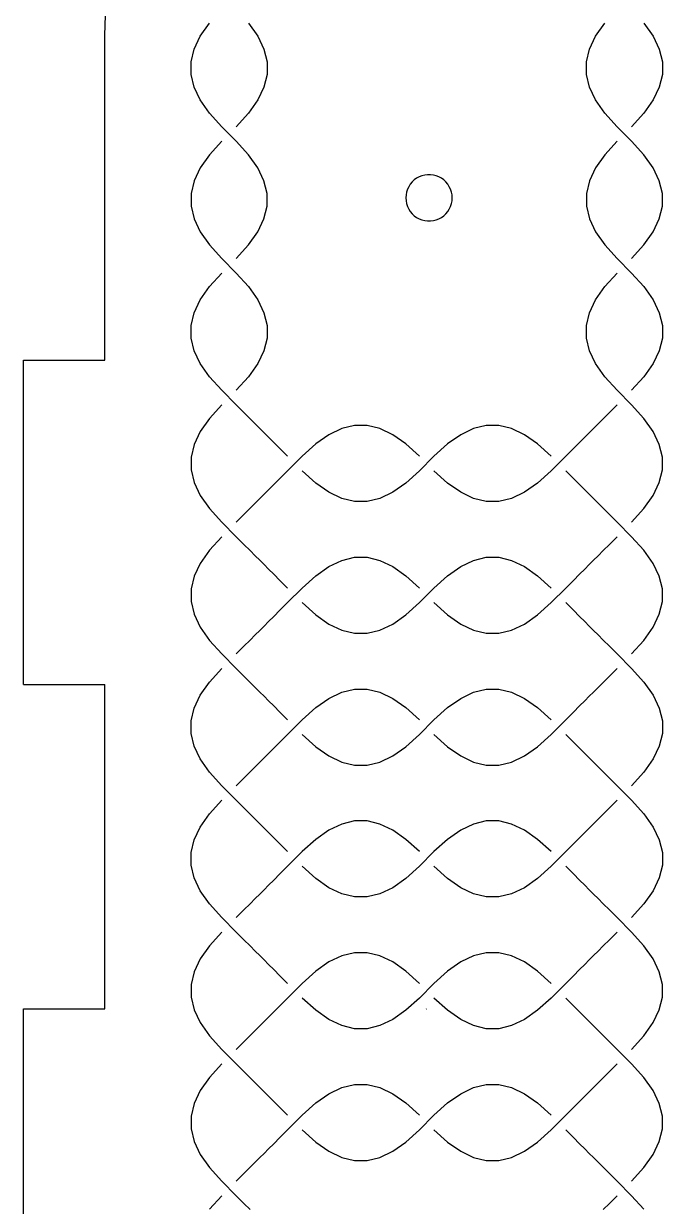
# Model space of a CAD drawing. Extents: x -112 to 112, y -170 to 170.
# Drawn here: x -104.9 to -61.2, y -39.3 to 41.8 of the extents above; entities that cross this region are included whole.
import ezdxf

# ---------------------------------------------------------------- set-up
doc = ezdxf.new("R2010")
doc.units = 0
doc.header["$MEASUREMENT"] = 0
doc.layers.get('0').update_dxf_attribs({"linetype": 'CONTINUOUS'})

msp = doc.modelspace()

# ---------------------------------------------------------------- linework, layer by layer
for p, q in [((-99.373, 40.955), (-99.329, 42.35)), ((-92.826, 40.919), (-92.195, 41.821)), ((-89.514, 41.821), (-88.883, 40.919)), ((-65.733, 40.919), (-65.102, 41.821)), ((-62.421, 41.821), (-61.79, 40.919)), ((-99.373, 18.73), (-99.373, 40.955)), ((-93.247, 40.037), (-92.826, 40.919)), ((-88.883, 40.919), (-88.462, 40.037)), ((-66.154, 40.037), (-65.733, 40.919)), ((-61.79, 40.919), (-61.369, 40.037)), ((-93.457, 39.167), (-93.247, 40.037)), ((-88.462, 40.037), (-88.252, 39.167)), ((-66.364, 39.167), (-66.154, 40.037)), ((-61.369, 40.037), (-61.159, 39.167)), ((-93.457, 38.301), (-93.457, 39.167)), ((-88.252, 39.167), (-88.252, 38.301)), ((-66.364, 38.301), (-66.364, 39.167)), ((-61.159, 39.167), (-61.159, 38.301)), ((-93.247, 37.431), (-93.457, 38.301)), ((-88.252, 38.301), (-88.462, 37.431)), ((-66.154, 37.431), (-66.364, 38.301)), ((-61.159, 38.301), (-61.369, 37.431)), ((-92.826, 36.549), (-93.247, 37.431)), ((-88.462, 37.431), (-88.883, 36.549)), ((-65.733, 36.549), (-66.154, 37.431)), ((-61.369, 37.431), (-61.79, 36.549)), ((-92.195, 35.647), (-92.826, 36.549)), ((-88.883, 36.549), (-89.514, 35.647)), ((-65.102, 35.647), (-65.733, 36.549)), ((-61.79, 36.549), (-62.421, 35.647)), ((-91.354, 34.717), (-92.195, 35.647)), ((-89.514, 35.647), (-90.356, 34.717)), ((-64.26, 34.717), (-65.102, 35.647)), ((-62.421, 35.647), (-63.262, 34.717)), ((-90.356, 33.719), (-91.354, 34.717)), ((-63.262, 33.719), (-64.26, 34.717)), ((-91.354, 33.719), (-92.195, 32.789)), ((-89.514, 32.789), (-90.356, 33.719)), ((-64.26, 33.719), (-65.102, 32.789)), ((-62.421, 32.789), (-63.262, 33.719)), ((-92.195, 32.789), (-92.826, 31.888)), ((-88.883, 31.888), (-89.514, 32.789)), ((-65.102, 32.789), (-65.733, 31.888)), ((-61.79, 31.888), (-62.421, 32.789)), ((-92.826, 31.888), (-93.247, 31.006)), ((-88.462, 31.006), (-88.883, 31.888)), ((-65.733, 31.888), (-66.154, 31.006)), ((-61.369, 31.006), (-61.79, 31.888)), ((-93.247, 31.006), (-93.457, 30.136)), ((-88.252, 30.136), (-88.462, 31.006)), ((-78.305, 30.929), (-78.432, 30.775)), ((-78.16, 31.066), (-78.305, 30.929)), ((-77.999, 31.183), (-78.16, 31.066)), ((-77.824, 31.279), (-77.999, 31.183)), ((-77.639, 31.352), (-77.824, 31.279)), ((-77.446, 31.402), (-77.639, 31.352)), ((-77.248, 31.427), (-77.446, 31.402)), ((-77.048, 31.427), (-77.248, 31.427)), ((-76.851, 31.402), (-77.048, 31.427)), ((-76.658, 31.352), (-76.851, 31.402)), ((-76.472, 31.279), (-76.658, 31.352)), ((-76.298, 31.183), (-76.472, 31.279)), ((-76.136, 31.066), (-76.298, 31.183)), ((-75.991, 30.929), (-76.136, 31.066)), ((-75.864, 30.775), (-75.991, 30.929)), ((-66.154, 31.006), (-66.364, 30.136)), ((-61.159, 30.136), (-61.369, 31.006)), ((-93.457, 30.136), (-93.457, 29.27)), ((-88.252, 29.27), (-88.252, 30.136)), ((-78.723, 30.041), (-78.736, 29.842)), ((-78.686, 30.237), (-78.723, 30.041)), ((-78.624, 30.427), (-78.686, 30.237)), ((-78.539, 30.607), (-78.624, 30.427)), ((-78.432, 30.775), (-78.539, 30.607)), ((-75.757, 30.607), (-75.864, 30.775)), ((-75.672, 30.427), (-75.757, 30.607)), ((-75.61, 30.237), (-75.672, 30.427)), ((-75.573, 30.041), (-75.61, 30.237)), ((-75.561, 29.842), (-75.573, 30.041)), ((-66.364, 30.136), (-66.364, 29.27)), ((-61.159, 29.27), (-61.159, 30.136)), ((-93.457, 29.27), (-93.247, 28.4)), ((-88.462, 28.4), (-88.252, 29.27)), ((-78.736, 29.842), (-78.723, 29.643)), ((-78.723, 29.643), (-78.686, 29.448)), ((-78.686, 29.448), (-78.624, 29.258)), ((-78.624, 29.258), (-78.539, 29.078)), ((-75.757, 29.078), (-75.672, 29.258)), ((-75.672, 29.258), (-75.61, 29.448)), ((-75.61, 29.448), (-75.573, 29.643)), ((-75.573, 29.643), (-75.561, 29.842)), ((-66.364, 29.27), (-66.154, 28.4)), ((-61.369, 28.4), (-61.159, 29.27)), ((-93.247, 28.4), (-92.826, 27.518)), ((-88.883, 27.518), (-88.462, 28.4)), ((-78.539, 29.078), (-78.432, 28.909)), ((-78.432, 28.909), (-78.305, 28.756)), ((-78.305, 28.756), (-78.16, 28.619)), ((-78.16, 28.619), (-77.999, 28.502)), ((-77.999, 28.502), (-77.824, 28.406)), ((-77.824, 28.406), (-77.639, 28.333)), ((-76.658, 28.333), (-76.472, 28.406)), ((-76.472, 28.406), (-76.298, 28.502)), ((-76.298, 28.502), (-76.136, 28.619)), ((-76.136, 28.619), (-75.991, 28.756)), ((-75.991, 28.756), (-75.864, 28.909)), ((-75.864, 28.909), (-75.757, 29.078)), ((-66.154, 28.4), (-65.733, 27.518)), ((-61.79, 27.518), (-61.369, 28.4)), ((-77.639, 28.333), (-77.446, 28.283)), ((-77.446, 28.283), (-77.248, 28.258)), ((-77.248, 28.258), (-77.048, 28.258)), ((-77.048, 28.258), (-76.851, 28.283)), ((-76.851, 28.283), (-76.658, 28.333)), ((-92.826, 27.518), (-92.195, 26.616)), ((-89.514, 26.616), (-88.883, 27.518)), ((-65.733, 27.518), (-65.102, 26.616)), ((-62.421, 26.616), (-61.79, 27.518)), ((-92.195, 26.616), (-91.354, 25.686)), ((-90.356, 25.686), (-89.514, 26.616)), ((-65.102, 26.616), (-64.26, 25.686)), ((-63.262, 25.686), (-62.421, 26.616)), ((-91.354, 25.686), (-90.356, 24.688)), ((-64.26, 25.686), (-63.262, 24.688)), ((-92.195, 23.758), (-91.354, 24.688)), ((-90.356, 24.688), (-89.514, 23.758)), ((-65.102, 23.758), (-64.26, 24.688)), ((-63.262, 24.688), (-62.421, 23.758)), ((-92.826, 22.856), (-92.195, 23.758)), ((-89.514, 23.758), (-88.883, 22.856)), ((-65.733, 22.856), (-65.102, 23.758)), ((-62.421, 23.758), (-61.79, 22.856)), ((-93.247, 21.975), (-92.826, 22.856)), ((-88.883, 22.856), (-88.462, 21.975)), ((-66.154, 21.975), (-65.733, 22.856)), ((-61.79, 22.856), (-61.369, 21.975)), ((-93.457, 21.105), (-93.247, 21.975)), ((-88.462, 21.975), (-88.252, 21.105)), ((-66.364, 21.105), (-66.154, 21.975)), ((-61.369, 21.975), (-61.159, 21.105)), ((-93.457, 20.239), (-93.457, 21.105)), ((-88.252, 21.105), (-88.252, 20.239)), ((-66.364, 20.239), (-66.364, 21.105)), ((-61.159, 21.105), (-61.159, 20.239)), ((-93.247, 19.369), (-93.457, 20.239)), ((-88.252, 20.239), (-88.462, 19.369)), ((-66.154, 19.369), (-66.364, 20.239)), ((-61.159, 20.239), (-61.369, 19.369)), ((-104.929, -3.495), (-104.929, 18.73)), ((-104.929, 18.73), (-99.373, 18.73)), ((-92.826, 18.487), (-93.247, 19.369)), ((-88.462, 19.369), (-88.883, 18.487)), ((-65.733, 18.487), (-66.154, 19.369)), ((-61.369, 19.369), (-61.79, 18.487)), ((-92.195, 17.585), (-92.826, 18.487)), ((-88.883, 18.487), (-89.514, 17.585)), ((-65.102, 17.585), (-65.733, 18.487)), ((-61.79, 18.487), (-62.421, 17.585)), ((-91.354, 16.655), (-92.195, 17.585)), ((-89.514, 17.585), (-90.356, 16.655)), ((-64.26, 16.655), (-65.102, 17.585)), ((-62.421, 17.585), (-63.262, 16.655)), ((-90.356, 15.657), (-91.354, 16.655)), ((-63.262, 15.657), (-64.26, 16.655)), ((-91.354, 15.657), (-92.195, 14.727)), ((-89.83, 15.131), (-90.356, 15.657)), ((-64.26, 15.657), (-64.786, 15.131)), ((-62.421, 14.727), (-63.262, 15.657)), ((-92.195, 14.727), (-92.826, 13.825)), ((-89.405, 14.707), (-89.83, 15.131)), ((-89.053, 14.354), (-89.405, 14.707)), ((-65.211, 14.707), (-65.563, 14.354)), ((-64.786, 15.131), (-65.211, 14.707)), ((-61.79, 13.825), (-62.421, 14.727)), ((-92.826, 13.825), (-93.247, 12.943)), ((-88.744, 14.046), (-89.053, 14.354)), ((-88.45, 13.751), (-88.744, 14.046)), ((-83.126, 14.033), (-84.008, 13.612)), ((-82.256, 14.243), (-83.126, 14.033)), ((-81.391, 14.243), (-82.256, 14.243)), ((-80.521, 14.033), (-81.391, 14.243)), ((-79.639, 13.612), (-80.521, 14.033)), ((-74.095, 14.033), (-74.977, 13.612)), ((-73.225, 14.243), (-74.095, 14.033)), ((-72.359, 14.243), (-73.225, 14.243)), ((-71.49, 14.033), (-72.359, 14.243)), ((-70.608, 13.612), (-71.49, 14.033)), ((-65.872, 14.046), (-66.166, 13.751)), ((-65.563, 14.354), (-65.872, 14.046)), ((-61.369, 12.943), (-61.79, 13.825)), ((-88.141, 13.442), (-88.45, 13.751)), ((-87.789, 13.09), (-88.141, 13.442)), ((-87.364, 12.666), (-87.789, 13.09)), ((-84.91, 12.981), (-85.84, 12.14)), ((-84.008, 13.612), (-84.91, 12.981)), ((-78.737, 12.981), (-79.639, 13.612)), ((-77.807, 12.14), (-78.737, 12.981)), ((-75.879, 12.981), (-76.809, 12.14)), ((-74.977, 13.612), (-75.879, 12.981)), ((-69.706, 12.981), (-70.608, 13.612)), ((-68.776, 12.14), (-69.706, 12.981)), ((-66.827, 13.09), (-67.252, 12.666)), ((-66.475, 13.442), (-66.827, 13.09)), ((-66.166, 13.751), (-66.475, 13.442)), ((-93.247, 12.943), (-93.457, 12.074)), ((-86.838, 12.14), (-87.364, 12.666)), ((-67.252, 12.666), (-67.778, 12.14)), ((-61.159, 12.074), (-61.369, 12.943)), ((-93.457, 12.074), (-93.457, 11.208)), ((-85.84, 12.14), (-86.838, 11.142)), ((-76.809, 12.14), (-77.807, 11.142)), ((-67.778, 12.14), (-68.776, 11.142)), ((-61.159, 11.208), (-61.159, 12.074)), ((-93.457, 11.208), (-93.247, 10.338)), ((-87.364, 10.616), (-87.789, 10.191)), ((-86.838, 11.142), (-87.364, 10.616)), ((-84.91, 10.3), (-85.84, 11.142)), ((-77.807, 11.142), (-78.737, 10.3)), ((-75.879, 10.3), (-76.809, 11.142)), ((-68.776, 11.142), (-69.706, 10.3)), ((-67.252, 10.616), (-67.778, 11.142)), ((-66.827, 10.191), (-67.252, 10.616)), ((-61.369, 10.338), (-61.159, 11.208)), ((-93.247, 10.338), (-92.826, 9.456)), ((-88.141, 9.839), (-88.45, 9.53)), ((-87.789, 10.191), (-88.141, 9.839)), ((-84.008, 9.669), (-84.91, 10.3)), ((-78.737, 10.3), (-79.639, 9.669)), ((-74.977, 9.669), (-75.879, 10.3)), ((-69.706, 10.3), (-70.608, 9.669)), ((-66.475, 9.839), (-66.827, 10.191)), ((-66.166, 9.53), (-66.475, 9.839)), ((-61.79, 9.456), (-61.369, 10.338)), ((-92.826, 9.456), (-92.195, 8.554)), ((-89.053, 8.927), (-89.405, 8.575)), ((-88.744, 9.236), (-89.053, 8.927)), ((-88.45, 9.53), (-88.744, 9.236)), ((-83.126, 9.248), (-84.008, 9.669)), ((-82.256, 9.038), (-83.126, 9.248)), ((-81.391, 9.038), (-82.256, 9.038)), ((-80.521, 9.248), (-81.391, 9.038)), ((-79.639, 9.669), (-80.521, 9.248)), ((-74.095, 9.248), (-74.977, 9.669)), ((-73.225, 9.038), (-74.095, 9.248)), ((-72.359, 9.038), (-73.225, 9.038)), ((-71.49, 9.248), (-72.359, 9.038)), ((-70.608, 9.669), (-71.49, 9.248)), ((-65.872, 9.236), (-66.166, 9.53)), ((-65.563, 8.927), (-65.872, 9.236)), ((-65.211, 8.575), (-65.563, 8.927)), ((-62.421, 8.554), (-61.79, 9.456)), ((-92.195, 8.554), (-91.354, 7.624)), ((-89.83, 8.15), (-90.356, 7.624)), ((-89.405, 8.575), (-89.83, 8.15)), ((-64.786, 8.15), (-65.211, 8.575)), ((-64.26, 7.624), (-64.786, 8.15)), ((-63.262, 7.624), (-62.421, 8.554)), ((-91.354, 7.624), (-90.356, 6.626)), ((-63.262, 6.626), (-64.26, 7.624)), ((-91.354, 6.626), (-92.195, 5.696)), ((-90.356, 6.626), (-89.83, 6.1)), ((-64.786, 6.1), (-64.26, 6.626)), ((-62.421, 5.696), (-63.262, 6.626)), ((-92.195, 5.696), (-92.826, 4.794)), ((-89.83, 6.1), (-89.405, 5.676)), ((-89.405, 5.676), (-89.053, 5.323)), ((-65.563, 5.323), (-65.211, 5.676)), ((-65.211, 5.676), (-64.786, 6.1)), ((-61.79, 4.794), (-62.421, 5.696)), ((-89.053, 5.323), (-88.744, 5.014)), ((-88.744, 5.014), (-88.45, 4.72)), ((-84.008, 4.581), (-83.126, 5.002)), ((-83.126, 5.002), (-82.256, 5.212)), ((-82.256, 5.212), (-81.391, 5.212)), ((-81.391, 5.212), (-80.521, 5.002)), ((-80.521, 5.002), (-79.639, 4.581)), ((-74.977, 4.581), (-74.095, 5.002)), ((-74.095, 5.002), (-73.225, 5.212)), ((-73.225, 5.212), (-72.359, 5.212)), ((-72.359, 5.212), (-71.49, 5.002)), ((-71.49, 5.002), (-70.608, 4.581)), ((-66.166, 4.72), (-65.872, 5.014)), ((-65.872, 5.014), (-65.563, 5.323)), ((-92.826, 4.794), (-93.247, 3.912)), ((-88.45, 4.72), (-88.141, 4.411)), ((-88.141, 4.411), (-87.789, 4.059)), ((-87.789, 4.059), (-87.364, 3.634)), ((-84.91, 3.95), (-84.008, 4.581)), ((-79.639, 4.581), (-78.737, 3.95)), ((-75.879, 3.95), (-74.977, 4.581)), ((-70.608, 4.581), (-69.706, 3.95)), ((-67.252, 3.634), (-66.827, 4.059)), ((-66.827, 4.059), (-66.475, 4.411)), ((-66.475, 4.411), (-66.166, 4.72)), ((-61.369, 3.912), (-61.79, 4.794)), ((-93.247, 3.912), (-93.457, 3.042)), ((-87.364, 3.634), (-86.838, 3.108)), ((-85.84, 3.108), (-84.91, 3.95)), ((-78.737, 3.95), (-77.807, 3.108)), ((-76.809, 3.108), (-75.879, 3.95)), ((-69.706, 3.95), (-68.776, 3.108)), ((-67.778, 3.108), (-67.252, 3.634)), ((-61.159, 3.042), (-61.369, 3.912)), ((-93.457, 3.042), (-93.457, 2.177)), ((-86.838, 2.111), (-85.84, 3.108)), ((-77.807, 2.111), (-76.809, 3.108)), ((-68.776, 2.111), (-67.778, 3.108)), ((-61.159, 2.177), (-61.159, 3.042)), ((-93.457, 2.177), (-93.247, 1.307)), ((-87.364, 1.585), (-86.838, 2.111)), ((-85.84, 2.111), (-84.91, 1.269)), ((-78.737, 1.269), (-77.807, 2.111)), ((-76.809, 2.111), (-75.879, 1.269)), ((-69.706, 1.269), (-68.776, 2.111)), ((-67.778, 2.111), (-67.252, 1.585)), ((-61.369, 1.307), (-61.159, 2.177)), ((-93.247, 1.307), (-92.826, 0.425)), ((-88.141, 0.808), (-87.789, 1.16)), ((-87.789, 1.16), (-87.364, 1.585)), ((-84.91, 1.269), (-84.008, 0.638)), ((-79.639, 0.638), (-78.737, 1.269)), ((-75.879, 1.269), (-74.977, 0.638)), ((-70.608, 0.638), (-69.706, 1.269)), ((-67.252, 1.585), (-66.827, 1.16)), ((-66.827, 1.16), (-66.475, 0.808)), ((-61.79, 0.425), (-61.369, 1.307)), ((-92.826, 0.425), (-92.195, -0.477)), ((-89.053, -0.104), (-88.744, 0.205)), ((-88.744, 0.205), (-88.45, 0.499)), ((-88.45, 0.499), (-88.141, 0.808)), ((-84.008, 0.638), (-83.126, 0.217)), ((-83.126, 0.217), (-82.256, 0.007)), ((-82.256, 0.007), (-81.391, 0.007)), ((-81.391, 0.007), (-80.521, 0.217)), ((-80.521, 0.217), (-79.639, 0.638)), ((-74.977, 0.638), (-74.095, 0.217)), ((-74.095, 0.217), (-73.225, 0.007)), ((-73.225, 0.007), (-72.359, 0.007)), ((-72.359, 0.007), (-71.49, 0.217)), ((-71.49, 0.217), (-70.608, 0.638)), ((-66.475, 0.808), (-66.166, 0.499)), ((-66.166, 0.499), (-65.872, 0.205)), ((-65.872, 0.205), (-65.563, -0.104)), ((-62.421, -0.477), (-61.79, 0.425)), ((-92.195, -0.477), (-91.354, -1.407)), ((-89.83, -0.881), (-89.405, -0.457)), ((-89.405, -0.457), (-89.053, -0.104)), ((-65.563, -0.104), (-65.211, -0.457)), ((-65.211, -0.457), (-64.786, -0.881)), ((-63.262, -1.407), (-62.421, -0.477)), ((-91.354, -1.407), (-90.356, -2.405)), ((-90.356, -1.407), (-89.83, -0.881)), ((-64.786, -0.881), (-64.26, -1.407)), ((-64.26, -1.407), (-63.262, -2.405)), ((-92.195, -3.335), (-91.354, -2.405)), ((-90.356, -2.405), (-89.83, -2.931)), ((-64.786, -2.931), (-64.26, -2.405)), ((-63.262, -2.405), (-62.421, -3.335)), ((-89.83, -2.931), (-89.405, -3.356)), ((-65.211, -3.356), (-64.786, -2.931)), ((-104.929, -3.495), (-99.373, -3.495)), ((-99.373, -25.72), (-99.373, -3.495)), ((-92.826, -4.237), (-92.195, -3.335)), ((-89.405, -3.356), (-89.053, -3.708)), ((-89.053, -3.708), (-88.744, -4.017)), ((-88.744, -4.017), (-88.45, -4.311)), ((-84.008, -4.45), (-83.126, -4.029)), ((-83.126, -4.029), (-82.256, -3.819)), ((-82.256, -3.819), (-81.391, -3.819)), ((-81.391, -3.819), (-80.521, -4.029)), ((-80.521, -4.029), (-79.639, -4.45)), ((-74.977, -4.45), (-74.095, -4.029)), ((-74.095, -4.029), (-73.225, -3.819)), ((-73.225, -3.819), (-72.359, -3.819)), ((-72.359, -3.819), (-71.49, -4.029)), ((-71.49, -4.029), (-70.608, -4.45)), ((-66.166, -4.311), (-65.872, -4.017)), ((-65.872, -4.017), (-65.563, -3.708)), ((-65.563, -3.708), (-65.211, -3.356)), ((-62.421, -3.335), (-61.79, -4.237)), ((-93.247, -5.119), (-92.826, -4.237)), ((-88.45, -4.311), (-88.141, -4.62)), ((-88.141, -4.62), (-87.789, -4.972)), ((-84.91, -5.081), (-84.008, -4.45)), ((-79.639, -4.45), (-78.737, -5.081)), ((-75.879, -5.081), (-74.977, -4.45)), ((-70.608, -4.45), (-69.706, -5.081)), ((-66.827, -4.972), (-66.475, -4.62)), ((-66.475, -4.62), (-66.166, -4.311)), ((-61.79, -4.237), (-61.369, -5.119)), ((-93.457, -5.989), (-93.247, -5.119)), ((-87.789, -4.972), (-87.364, -5.397)), ((-87.364, -5.397), (-86.838, -5.923)), ((-85.84, -5.923), (-84.91, -5.081)), ((-78.737, -5.081), (-77.807, -5.923)), ((-76.809, -5.923), (-75.879, -5.081)), ((-69.706, -5.081), (-68.776, -5.923)), ((-67.778, -5.923), (-67.252, -5.397)), ((-67.252, -5.397), (-66.827, -4.972)), ((-61.369, -5.119), (-61.159, -5.989)), ((-93.457, -6.855), (-93.457, -5.989)), ((-86.838, -6.921), (-85.84, -5.923)), ((-77.807, -6.921), (-76.809, -5.923)), ((-68.776, -6.921), (-67.778, -5.923)), ((-61.159, -5.989), (-61.159, -6.855)), ((-93.247, -7.724), (-93.457, -6.855)), ((-87.364, -7.447), (-86.838, -6.921)), ((-85.84, -6.921), (-84.91, -7.762)), ((-78.737, -7.762), (-77.807, -6.921)), ((-76.809, -6.921), (-75.879, -7.762)), ((-69.706, -7.762), (-68.776, -6.921)), ((-67.778, -6.921), (-67.252, -7.447)), ((-61.159, -6.855), (-61.369, -7.724)), ((-92.826, -8.606), (-93.247, -7.724)), ((-88.141, -8.223), (-87.789, -7.871)), ((-87.789, -7.871), (-87.364, -7.447)), ((-84.91, -7.762), (-84.008, -8.393)), ((-79.639, -8.393), (-78.737, -7.762)), ((-75.879, -7.762), (-74.977, -8.393)), ((-70.608, -8.393), (-69.706, -7.762)), ((-67.252, -7.447), (-66.827, -7.871)), ((-66.827, -7.871), (-66.475, -8.223)), ((-61.369, -7.724), (-61.79, -8.606)), ((-92.195, -9.508), (-92.826, -8.606)), ((-89.053, -9.135), (-88.744, -8.827)), ((-88.744, -8.827), (-88.45, -8.532)), ((-88.45, -8.532), (-88.141, -8.223)), ((-84.008, -8.393), (-83.126, -8.814)), ((-83.126, -8.814), (-82.256, -9.024)), ((-81.391, -9.024), (-80.521, -8.814)), ((-80.521, -8.814), (-79.639, -8.393)), ((-74.977, -8.393), (-74.095, -8.814)), ((-74.095, -8.814), (-73.225, -9.024)), ((-72.359, -9.024), (-71.49, -8.814)), ((-71.49, -8.814), (-70.608, -8.393)), ((-66.475, -8.223), (-66.166, -8.532)), ((-66.166, -8.532), (-65.872, -8.827)), ((-65.872, -8.827), (-65.563, -9.135)), ((-61.79, -8.606), (-62.421, -9.508)), ((-91.354, -10.438), (-92.195, -9.508)), ((-89.83, -9.912), (-89.405, -9.488)), ((-89.405, -9.488), (-89.053, -9.135)), ((-82.256, -9.024), (-81.391, -9.024)), ((-73.225, -9.024), (-72.359, -9.024)), ((-65.563, -9.135), (-65.211, -9.488)), ((-65.211, -9.488), (-64.786, -9.912)), ((-62.421, -9.508), (-63.262, -10.438)), ((-90.356, -11.436), (-91.354, -10.438)), ((-90.356, -10.438), (-89.83, -9.912)), ((-64.786, -9.912), (-64.26, -10.438)), ((-64.26, -10.438), (-63.262, -11.436)), ((-92.195, -12.366), (-91.354, -11.436)), ((-89.83, -11.962), (-90.356, -11.436)), ((-89.405, -12.387), (-89.83, -11.962)), ((-64.786, -11.962), (-65.211, -12.387)), ((-64.26, -11.436), (-64.786, -11.962)), ((-63.262, -11.436), (-62.421, -12.366)), ((-92.826, -13.268), (-92.195, -12.366)), ((-89.053, -12.739), (-89.405, -12.387)), ((-88.744, -13.048), (-89.053, -12.739)), ((-82.256, -12.85), (-83.126, -13.06)), ((-81.391, -12.85), (-82.256, -12.85)), ((-80.521, -13.06), (-81.391, -12.85)), ((-73.225, -12.85), (-74.095, -13.06)), ((-72.359, -12.85), (-73.225, -12.85)), ((-71.49, -13.06), (-72.359, -12.85)), ((-65.563, -12.739), (-65.872, -13.048)), ((-65.211, -12.387), (-65.563, -12.739)), ((-62.421, -12.366), (-61.79, -13.268)), ((-93.247, -14.15), (-92.826, -13.268)), ((-88.45, -13.342), (-88.744, -13.048)), ((-88.141, -13.651), (-88.45, -13.342)), ((-87.789, -14.003), (-88.141, -13.651)), ((-84.008, -13.481), (-84.91, -14.112)), ((-83.126, -13.06), (-84.008, -13.481)), ((-79.639, -13.481), (-80.521, -13.06)), ((-78.737, -14.112), (-79.639, -13.481)), ((-74.977, -13.481), (-75.879, -14.112)), ((-74.095, -13.06), (-74.977, -13.481)), ((-70.608, -13.481), (-71.49, -13.06)), ((-69.706, -14.112), (-70.608, -13.481)), ((-66.475, -13.651), (-66.827, -14.003)), ((-66.166, -13.342), (-66.475, -13.651)), ((-65.872, -13.048), (-66.166, -13.342)), ((-61.79, -13.268), (-61.369, -14.15)), ((-93.457, -15.02), (-93.247, -14.15)), ((-87.364, -14.428), (-87.789, -14.003)), ((-86.838, -14.954), (-87.364, -14.428)), ((-84.91, -14.112), (-85.84, -14.954)), ((-77.807, -14.954), (-78.737, -14.112)), ((-75.879, -14.112), (-76.809, -14.954)), ((-68.776, -14.954), (-69.706, -14.112)), ((-67.252, -14.428), (-67.778, -14.954)), ((-66.827, -14.003), (-67.252, -14.428)), ((-61.369, -14.15), (-61.159, -15.02)), ((-93.457, -15.886), (-93.457, -15.02)), ((-85.84, -14.954), (-86.838, -15.952)), ((-76.809, -14.954), (-77.807, -15.952)), ((-67.778, -14.954), (-68.776, -15.952)), ((-61.159, -15.02), (-61.159, -15.886)), ((-93.247, -16.756), (-93.457, -15.886)), ((-86.838, -15.952), (-87.364, -16.478)), ((-84.91, -16.793), (-85.84, -15.952)), ((-77.807, -15.952), (-78.737, -16.793)), ((-75.879, -16.793), (-76.809, -15.952)), ((-68.776, -15.952), (-69.706, -16.793)), ((-67.252, -16.478), (-67.778, -15.952)), ((-61.159, -15.886), (-61.369, -16.756)), ((-92.826, -17.637), (-93.247, -16.756)), ((-87.789, -16.902), (-88.141, -17.255)), ((-87.364, -16.478), (-87.789, -16.902)), ((-84.008, -17.424), (-84.91, -16.793)), ((-78.737, -16.793), (-79.639, -17.424)), ((-74.977, -17.424), (-75.879, -16.793)), ((-69.706, -16.793), (-70.608, -17.424)), ((-66.827, -16.902), (-67.252, -16.478)), ((-66.475, -17.255), (-66.827, -16.902)), ((-61.369, -16.756), (-61.79, -17.637)), ((-92.195, -18.539), (-92.826, -17.637)), ((-88.45, -17.563), (-88.744, -17.858)), ((-88.141, -17.255), (-88.45, -17.563)), ((-83.126, -17.845), (-84.008, -17.424)), ((-79.639, -17.424), (-80.521, -17.845)), ((-74.095, -17.845), (-74.977, -17.424)), ((-70.608, -17.424), (-71.49, -17.845)), ((-66.166, -17.563), (-66.475, -17.255)), ((-65.872, -17.858), (-66.166, -17.563)), ((-61.79, -17.637), (-62.421, -18.539)), ((-91.354, -19.469), (-92.195, -18.539)), ((-89.405, -18.519), (-89.83, -18.943)), ((-89.053, -18.166), (-89.405, -18.519)), ((-88.744, -17.858), (-89.053, -18.166)), ((-82.256, -18.055), (-83.126, -17.845)), ((-81.391, -18.055), (-82.256, -18.055)), ((-80.521, -17.845), (-81.391, -18.055)), ((-73.225, -18.055), (-74.095, -17.845)), ((-72.359, -18.055), (-73.225, -18.055)), ((-71.49, -17.845), (-72.359, -18.055)), ((-65.563, -18.166), (-65.872, -17.858)), ((-65.211, -18.519), (-65.563, -18.166)), ((-64.786, -18.943), (-65.211, -18.519)), ((-62.421, -18.539), (-63.262, -19.469)), ((-89.83, -18.943), (-90.356, -19.469)), ((-64.26, -19.469), (-64.786, -18.943)), ((-90.356, -20.467), (-91.354, -19.469)), ((-63.262, -20.467), (-64.26, -19.469)), ((-91.354, -20.467), (-92.195, -21.397)), ((-89.83, -20.993), (-90.356, -20.467)), ((-89.405, -21.418), (-89.83, -20.993)), ((-64.786, -20.993), (-65.211, -21.418)), ((-64.26, -20.467), (-64.786, -20.993)), ((-62.421, -21.397), (-63.262, -20.467)), ((-92.195, -21.397), (-92.826, -22.299)), ((-89.053, -21.77), (-89.405, -21.418)), ((-88.744, -22.079), (-89.053, -21.77)), ((-65.563, -21.77), (-65.872, -22.079)), ((-65.211, -21.418), (-65.563, -21.77)), ((-61.79, -22.299), (-62.421, -21.397)), ((-92.826, -22.299), (-93.247, -23.181)), ((-88.45, -22.373), (-88.744, -22.079)), ((-88.141, -22.682), (-88.45, -22.373)), ((-87.789, -23.034), (-88.141, -22.682)), ((-84.008, -22.512), (-84.91, -23.143)), ((-83.126, -22.092), (-84.008, -22.512)), ((-82.256, -21.881), (-83.126, -22.092)), ((-81.391, -21.881), (-82.256, -21.881)), ((-80.521, -22.092), (-81.391, -21.881)), ((-79.639, -22.512), (-80.521, -22.092)), ((-78.737, -23.143), (-79.639, -22.512)), ((-74.977, -22.512), (-75.879, -23.143)), ((-74.095, -22.092), (-74.977, -22.512)), ((-73.225, -21.881), (-74.095, -22.092)), ((-72.359, -21.881), (-73.225, -21.881)), ((-71.49, -22.092), (-72.359, -21.881)), ((-70.608, -22.512), (-71.49, -22.092)), ((-69.706, -23.143), (-70.608, -22.512)), ((-66.475, -22.682), (-66.827, -23.034)), ((-66.166, -22.373), (-66.475, -22.682)), ((-65.872, -22.079), (-66.166, -22.373)), ((-61.369, -23.181), (-61.79, -22.299)), ((-93.247, -23.181), (-93.457, -24.051)), ((-87.364, -23.459), (-87.789, -23.034)), ((-86.838, -23.985), (-87.364, -23.459)), ((-84.91, -23.143), (-85.84, -23.985)), ((-77.807, -23.985), (-78.737, -23.143)), ((-75.879, -23.143), (-76.809, -23.985)), ((-68.776, -23.985), (-69.706, -23.143)), ((-67.252, -23.459), (-67.778, -23.985)), ((-66.827, -23.034), (-67.252, -23.459)), ((-61.159, -24.051), (-61.369, -23.181)), ((-93.457, -24.051), (-93.457, -24.917)), ((-85.84, -23.985), (-86.838, -24.983)), ((-76.809, -23.985), (-77.807, -24.983)), ((-67.778, -23.985), (-68.776, -24.983)), ((-61.159, -24.917), (-61.159, -24.051)), ((-93.457, -24.917), (-93.247, -25.787)), ((-86.838, -24.983), (-87.364, -25.509)), ((-84.91, -25.824), (-85.84, -24.983)), ((-77.807, -24.983), (-78.737, -25.824)), ((-75.879, -25.824), (-76.809, -24.983)), ((-68.776, -24.983), (-69.706, -25.824)), ((-67.252, -25.509), (-67.778, -24.983)), ((-61.369, -25.787), (-61.159, -24.917)), ((-104.929, -25.72), (-99.373, -25.72)), ((-104.929, -47.945), (-104.929, -25.72)), ((-93.247, -25.787), (-92.826, -26.669)), ((-87.364, -25.509), (-87.789, -25.933)), ((-84.008, -26.455), (-84.91, -25.824)), ((-78.737, -25.824), (-79.639, -26.455)), ((-77.318, -25.716), (-77.347, -25.744)), ((-74.977, -26.455), (-75.879, -25.824)), ((-69.706, -25.824), (-70.608, -26.455)), ((-66.827, -25.933), (-67.252, -25.509)), ((-61.79, -26.669), (-61.369, -25.787)), ((-92.826, -26.669), (-92.195, -27.57)), ((-88.45, -26.594), (-88.744, -26.889)), ((-88.141, -26.286), (-88.45, -26.594)), ((-87.789, -25.933), (-88.141, -26.286)), ((-83.126, -26.876), (-84.008, -26.455)), ((-79.639, -26.455), (-80.521, -26.876)), ((-74.095, -26.876), (-74.977, -26.455)), ((-70.608, -26.455), (-71.49, -26.876)), ((-66.475, -26.286), (-66.827, -25.933)), ((-66.166, -26.594), (-66.475, -26.286)), ((-65.872, -26.889), (-66.166, -26.594)), ((-62.421, -27.57), (-61.79, -26.669)), ((-89.405, -27.55), (-89.83, -27.974)), ((-89.053, -27.198), (-89.405, -27.55)), ((-88.744, -26.889), (-89.053, -27.198)), ((-82.256, -27.087), (-83.126, -26.876)), ((-81.391, -27.087), (-82.256, -27.087)), ((-80.521, -26.876), (-81.391, -27.087)), ((-73.225, -27.087), (-74.095, -26.876)), ((-72.359, -27.087), (-73.225, -27.087)), ((-71.49, -26.876), (-72.359, -27.087)), ((-65.563, -27.198), (-65.872, -26.889)), ((-65.211, -27.55), (-65.563, -27.198)), ((-64.786, -27.974), (-65.211, -27.55)), ((-92.195, -27.57), (-91.354, -28.5)), ((-89.83, -27.974), (-90.356, -28.5)), ((-64.26, -28.5), (-64.786, -27.974)), ((-63.262, -28.5), (-62.421, -27.57)), ((-91.354, -28.5), (-90.356, -29.498)), ((-63.262, -29.498), (-64.26, -28.5)), ((-91.354, -29.498), (-92.195, -30.428)), ((-90.356, -29.498), (-89.83, -30.024)), ((-64.786, -30.024), (-64.26, -29.498)), ((-62.421, -30.428), (-63.262, -29.498)), ((-92.195, -30.428), (-92.826, -31.33)), ((-89.83, -30.024), (-89.405, -30.449)), ((-89.405, -30.449), (-89.053, -30.801)), ((-65.563, -30.801), (-65.211, -30.449)), ((-65.211, -30.449), (-64.786, -30.024)), ((-61.79, -31.33), (-62.421, -30.428)), ((-92.826, -31.33), (-93.247, -32.212)), ((-89.053, -30.801), (-88.744, -31.11)), ((-88.744, -31.11), (-88.45, -31.404)), ((-88.45, -31.404), (-88.141, -31.713)), ((-84.91, -32.174), (-84.008, -31.543)), ((-84.008, -31.543), (-83.126, -31.123)), ((-83.126, -31.123), (-82.256, -30.912)), ((-82.256, -30.912), (-81.391, -30.912)), ((-81.391, -30.912), (-80.521, -31.123)), ((-80.521, -31.123), (-79.639, -31.543)), ((-79.639, -31.543), (-78.737, -32.174)), ((-75.879, -32.174), (-74.977, -31.543)), ((-74.977, -31.543), (-74.095, -31.123)), ((-74.095, -31.123), (-73.225, -30.912)), ((-73.225, -30.912), (-72.359, -30.912)), ((-72.359, -30.912), (-71.49, -31.123)), ((-71.49, -31.123), (-70.608, -31.543)), ((-70.608, -31.543), (-69.706, -32.174)), ((-66.475, -31.713), (-66.166, -31.404)), ((-66.166, -31.404), (-65.872, -31.11)), ((-65.872, -31.11), (-65.563, -30.801)), ((-61.369, -32.212), (-61.79, -31.33)), ((-93.247, -32.212), (-93.457, -33.082)), ((-88.141, -31.713), (-87.789, -32.065)), ((-87.789, -32.065), (-87.364, -32.49)), ((-85.84, -33.016), (-84.91, -32.174)), ((-78.737, -32.174), (-77.807, -33.016)), ((-76.809, -33.016), (-75.879, -32.174)), ((-69.706, -32.174), (-68.776, -33.016)), ((-67.252, -32.49), (-66.827, -32.065)), ((-66.827, -32.065), (-66.475, -31.713)), ((-61.159, -33.082), (-61.369, -32.212)), ((-93.457, -33.082), (-93.457, -33.948)), ((-87.364, -32.49), (-86.838, -33.016)), ((-86.838, -34.014), (-85.84, -33.016)), ((-77.807, -34.014), (-76.809, -33.016)), ((-68.776, -34.014), (-67.778, -33.016)), ((-67.778, -33.016), (-67.252, -32.49)), ((-61.159, -33.948), (-61.159, -33.082)), ((-93.457, -33.948), (-93.247, -34.818)), ((-87.364, -34.54), (-86.838, -34.014)), ((-85.84, -34.014), (-84.91, -34.855)), ((-78.737, -34.855), (-77.807, -34.014)), ((-76.809, -34.014), (-75.879, -34.855)), ((-69.706, -34.855), (-68.776, -34.014)), ((-67.778, -34.014), (-67.252, -34.54)), ((-61.369, -34.818), (-61.159, -33.948)), ((-93.247, -34.818), (-92.826, -35.7)), ((-87.789, -34.964), (-87.364, -34.54)), ((-67.252, -34.54), (-66.827, -34.964)), ((-61.79, -35.7), (-61.369, -34.818)), ((-88.744, -35.92), (-88.45, -35.626)), ((-88.45, -35.626), (-88.141, -35.317)), ((-88.141, -35.317), (-87.789, -34.964)), ((-84.91, -34.855), (-84.008, -35.487)), ((-84.008, -35.487), (-83.126, -35.907)), ((-80.521, -35.907), (-79.639, -35.487)), ((-79.639, -35.487), (-78.737, -34.855)), ((-75.879, -34.855), (-74.977, -35.487)), ((-74.977, -35.487), (-74.095, -35.907)), ((-71.49, -35.907), (-70.608, -35.487)), ((-70.608, -35.487), (-69.706, -34.855)), ((-66.827, -34.964), (-66.475, -35.317)), ((-66.475, -35.317), (-66.166, -35.626)), ((-66.166, -35.626), (-65.872, -35.92)), ((-92.826, -35.7), (-92.195, -36.602)), ((-89.405, -36.581), (-89.053, -36.229)), ((-89.053, -36.229), (-88.744, -35.92)), ((-83.126, -35.907), (-82.256, -36.118)), ((-82.256, -36.118), (-81.391, -36.118)), ((-81.391, -36.118), (-80.521, -35.907)), ((-74.095, -35.907), (-73.225, -36.118)), ((-73.225, -36.118), (-72.359, -36.118)), ((-72.359, -36.118), (-71.49, -35.907)), ((-65.872, -35.92), (-65.563, -36.229)), ((-65.563, -36.229), (-65.211, -36.581)), ((-62.421, -36.602), (-61.79, -35.7)), ((-92.195, -36.602), (-91.354, -37.532)), ((-90.356, -37.532), (-89.83, -37.006)), ((-89.83, -37.006), (-89.405, -36.581)), ((-65.211, -36.581), (-64.786, -37.006)), ((-64.786, -37.006), (-64.26, -37.532)), ((-63.262, -37.532), (-62.421, -36.602)), ((-91.354, -37.532), (-90.356, -38.529)), ((-64.26, -37.532), (-63.262, -38.529)), ((-92.195, -39.459), (-91.354, -38.529)), ((-90.356, -38.529), (-89.83, -39.055)), ((-64.786, -39.055), (-64.26, -38.529)), ((-63.262, -38.529), (-62.421, -39.459)), ((-89.83, -39.055), (-89.405, -39.48)), ((-65.211, -39.48), (-64.786, -39.055))]:
    msp.add_line(p, q)

doc.saveas('drawing.dxf')
